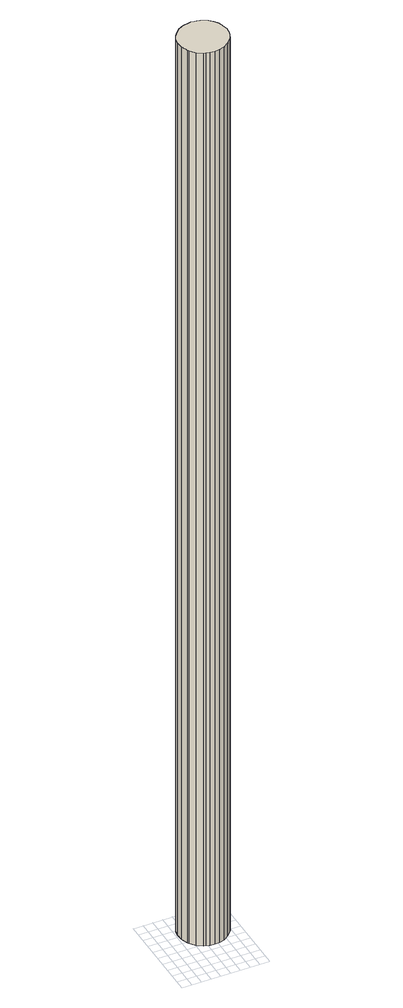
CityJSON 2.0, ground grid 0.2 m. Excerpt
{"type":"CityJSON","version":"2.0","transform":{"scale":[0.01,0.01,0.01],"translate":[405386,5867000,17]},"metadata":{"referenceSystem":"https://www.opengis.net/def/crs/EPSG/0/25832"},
"CityObjects":{
"building1":{"type":"Building","attributes":{"Gemeindeschluessel":"03454006","AbsoluteHoehe":"17.899","MittlereTraufHoehe":"38.513","Firsthoehe":"38.513","function":"51002_1250","roofType":"1000","measuredHeight":20.61},"address":[{"country":"Germany","locality":"Breddenberg"}],"geometry":[{"type":"MultiSurface","lod":"1","boundaries":[[[0,1,2,3,4,5,6,7,8,9,10,11,12,13,14,15,16,17,18,19,20,21,22,23,24,25,26,27,28,29]],[[30,31,32,33,34,35,36,37,38,39,40,41,42,43,44,45,46,47,48,49,50,51,52,53,54,55,56,57,58,59]],[[30,59,29,28]],[[31,30,28,27]],[[32,31,27,26]],[[33,32,26,25]],[[34,33,25,24]],[[35,34,24,23]],[[36,35,23,22]],[[37,36,22,21]],[[38,37,21,20]],[[39,38,20,19]],[[40,39,19,18]],[[41,40,18,17]],[[42,41,17,16]],[[43,42,16,15]],[[44,43,15,14]],[[45,44,14,13]],[[46,45,13,12]],[[47,46,12,11]],[[48,47,11,10]],[[49,48,10,9]],[[50,49,9,8]],[[51,50,8,7]],[[52,51,7,6]],[[53,52,6,5]],[[54,53,5,4]],[[55,54,4,3]],[[56,55,3,2]],[[57,56,2,1]],[[58,57,1,0]],[[59,58,0,29]]]}]}
},
"vertices":[
[44,125,2151],[45,112,2151],[50,97,2151],[52,95,2151],[61,84,2151],[73,76,2151],[77,75,2151],[84,73,2151],[94,72,2151],[104,73,2151],[115,76,2151],[126,84,2151],[136,95,2151],[137,97,2151],[143,112,2151],[144,125,2151],[141,137,2151],[138,146,2151],[132,154,2151],[124,162,2151],[111,168,2151],[105,170,2151],[96,171,2151],[94,172,2151],[91,171,2151],[76,168,2151],[64,162,2151],[56,154,2151],[50,146,2151],[46,137,2151],[50,146,90],[56,154,90],[64,162,90],[76,168,90],[91,171,90],[94,172,90],[96,171,90],[105,170,90],[111,168,90],[124,162,90],[132,154,90],[138,146,90],[141,137,90],[144,125,90],[143,112,90],[137,97,90],[136,95,90],[126,84,90],[115,76,90],[104,73,90],[94,72,90],[84,73,90],[77,75,90],[73,76,90],[61,84,90],[52,95,90],[50,97,90],[45,112,90],[44,125,90],[46,137,90]
]}
